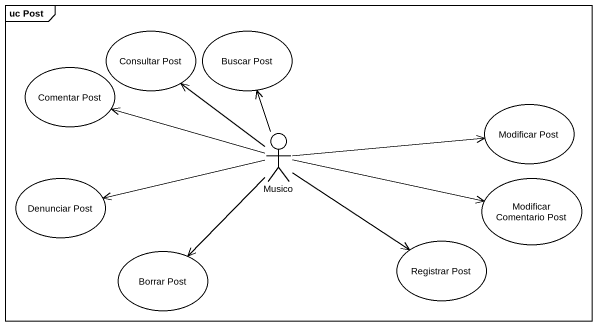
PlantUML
@startuml
mainframe uc Post
usecase "Consultar Post" as Consultar_Post
usecase "Buscar Post" as Buscar_Post
usecase "Comentar Post" as Comentar_Post
usecase "Modificar Post" as Modificar_Post
actor Musico
usecase "Denunciar Post" as Denunciar_Post
usecase "Modificar Comentario Post" as Modificar_Comentario_Post
usecase "Borrar Post" as Borrar_Post
usecase "Registrar Post" as Registrar_Post
Musico -up-> Consultar_Post
Musico -up-> Buscar_Post
Musico -left-> Comentar_Post
Musico -right-> Modificar_Post
Musico -left-> Denunciar_Post
Musico -right-> Modificar_Comentario_Post
Musico --> Borrar_Post
Musico -right-> Registrar_Post
@enduml
